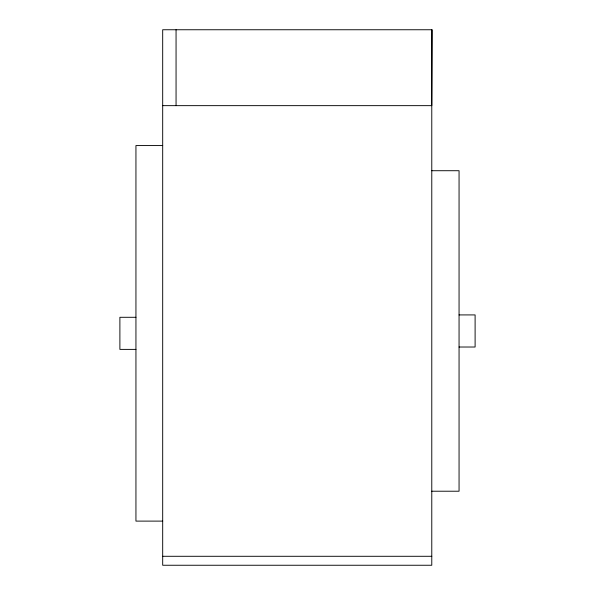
<?xml version="1.0" encoding="UTF-8"?>
<svg xmlns="http://www.w3.org/2000/svg" width="595" height="595" viewBox="0 0 595 595"><rect width="100%" height="100%" fill="white"/><g stroke="black" fill="none" stroke-linecap="round" stroke-linejoin="round"><path stroke-width="0.89" d="M162.688 105.65L431.777 105.65L432.163 29.75L162.688 29.75L162.688 565.25L431.777 565.25L431.777 29.75M162.688 145.567L135.943 145.567L135.943 521.108L162.688 521.108M431.777 170.72L459.057 170.72L459.057 491.217L431.777 491.217M459.057 314.919L475.107 314.919L475.107 347.019L459.057 347.019M135.943 317.291L119.892 317.291L119.892 349.391L135.943 349.391M162.688 556.288L431.777 556.288M176.06 29.75L176.06 105.65"/></g></svg>
